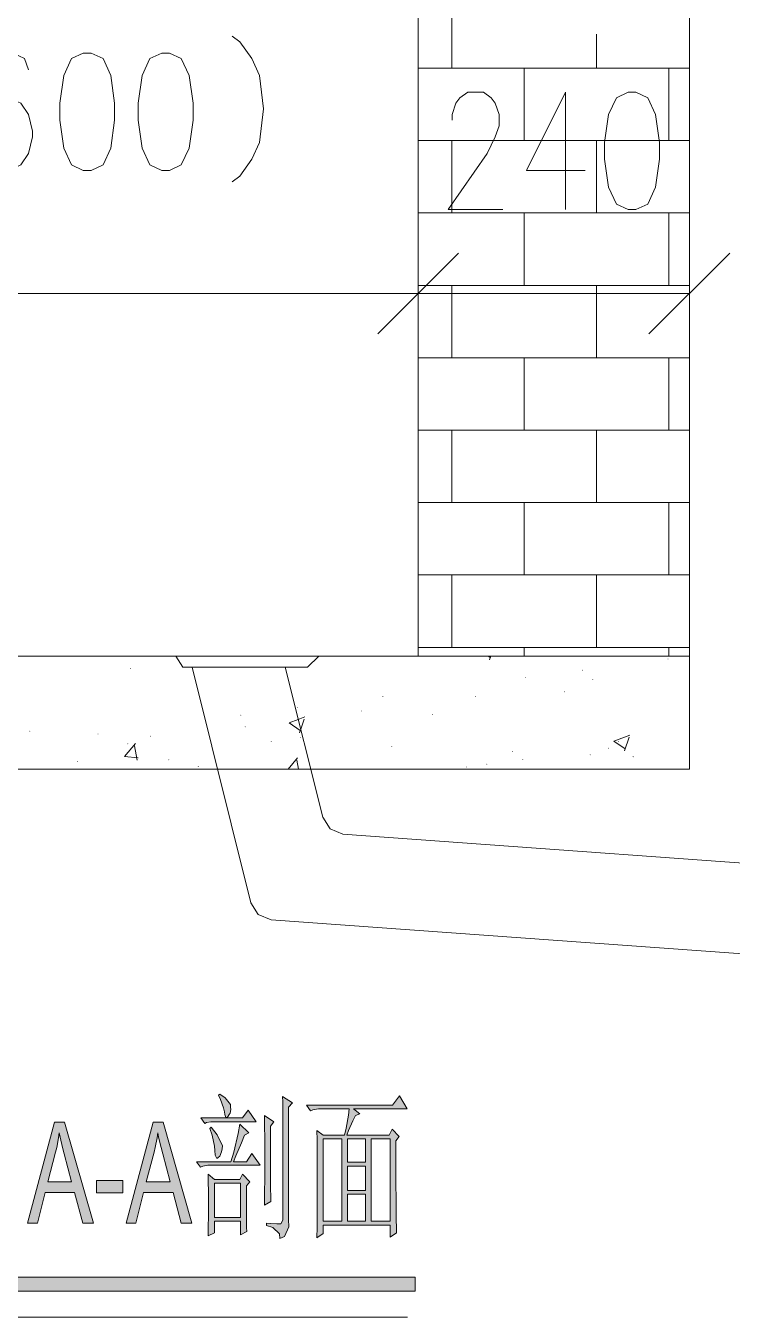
# Model space of a CAD drawing. Header units: millimetres. Extents: x -4415 to 173792, y -78716 to 47289.
# Drawn here: x 15921 to 21388, y -11479 to -1492 of the extents above; entities that cross this region are included whole.
import ezdxf

# ---------------------------------------------------------------- set-up
doc = ezdxf.new("R2010")
doc.units = ezdxf.units.MM

msp = doc.modelspace()

# ---------------------------------------------------------------- hatches: boundary and pattern name
h = msp.add_hatch(color=0)
h.dxf.hatch_style = 2
h.paths.add_polyline_path([(16118.6, -6371), (16114.7, -6367), (16118.6, -6363), (16122.6, -6367)])
h = msp.add_hatch(color=0)
h.dxf.hatch_style = 2
h.paths.add_polyline_path([(16118.6, -6371), (16114.7, -6367), (16118.6, -6363), (16122.6, -6367)])
h = msp.add_hatch(color=0)
h.dxf.hatch_style = 2
h.paths.add_polyline_path([(16154.1, -6371), (16150.1, -6367), (16154.1, -6363), (16158, -6367)])
h = msp.add_hatch(color=0)
h.dxf.hatch_style = 2
h.paths.add_polyline_path([(16154.1, -6371), (16150.1, -6367), (16154.1, -6363), (16158, -6367)])
h = msp.add_hatch(color=0)
h.dxf.hatch_style = 2
h.paths.add_polyline_path([(16154.1, -6371), (16150.1, -6367), (16154.1, -6363), (16158, -6367)])
h = msp.add_hatch(color=0)
h.dxf.hatch_style = 2
h.paths.add_polyline_path([(16786.4, -6371), (16782.4, -6367), (16786.4, -6363), (16790.3, -6367)])
h = msp.add_hatch(color=0)
h.dxf.hatch_style = 2
h.paths.add_polyline_path([(16786.4, -6371), (16782.4, -6367), (16786.4, -6363), (16790.3, -6367)])
h = msp.add_hatch(color=0)
h.dxf.hatch_style = 2
h.paths.add_polyline_path([(16786.4, -6371), (16782.4, -6367), (16786.4, -6363), (16790.3, -6367)])
h = msp.add_hatch(color=0)
h.dxf.hatch_style = 2
h.paths.add_polyline_path([(16857.2, -6371), (16853.2, -6367), (16857.2, -6363), (16861.2, -6367)])
h = msp.add_hatch(color=0)
h.dxf.hatch_style = 2
h.paths.add_polyline_path([(18529.7, -6371), (18525.7, -6367), (18529.7, -6363), (18533.7, -6367)])
h = msp.add_hatch(color=0)
h.dxf.hatch_style = 2
h.paths.add_polyline_path([(18529.7, -6371), (18525.7, -6367), (18529.7, -6363), (18533.7, -6367)])
h = msp.add_hatch(color=0)
h.dxf.hatch_style = 2
h.paths.add_polyline_path([(18529.7, -6371), (18525.7, -6367), (18529.7, -6363), (18533.7, -6367)])
h = msp.add_hatch(color=0)
h.dxf.hatch_style = 2
h.paths.add_polyline_path([(18576.9, -6371), (18573, -6367), (18576.9, -6363), (18580.9, -6367)])
h = msp.add_hatch(color=0)
h.dxf.hatch_style = 2
h.paths.add_polyline_path([(18576.9, -6371), (18573, -6367), (18576.9, -6363), (18580.9, -6367)])
h = msp.add_hatch(color=0)
h.dxf.hatch_style = 2
h.paths.add_polyline_path([(18576.9, -6371), (18573, -6367), (18576.9, -6363), (18580.9, -6367)])
h = msp.add_hatch(color=0)
h.dxf.hatch_style = 2
h.paths.add_polyline_path([(19069.7, -6371), (19065.7, -6367), (19069.7, -6363), (19073.7, -6367)])
h = msp.add_hatch(color=0)
h.dxf.hatch_style = 2
h.paths.add_polyline_path([(19069.7, -6371), (19065.7, -6367), (19069.7, -6363), (19073.7, -6367)])
h = msp.add_hatch(color=0)
h.dxf.hatch_style = 2
h.paths.add_polyline_path([(19402.5, -6371), (19398.5, -6367), (19402.5, -6363), (19406.4, -6367)])
h = msp.add_hatch(color=0)
h.dxf.hatch_style = 2
h.paths.add_polyline_path([(19402.5, -6371), (19398.5, -6367), (19402.5, -6363), (19406.4, -6367)])
h = msp.add_hatch(color=0)
h.dxf.hatch_style = 2
h.paths.add_polyline_path([(19402.5, -6371), (19398.5, -6367), (19402.5, -6363), (19406.4, -6367)])
h = msp.add_hatch(color=0)
h.dxf.hatch_style = 2
h.paths.add_polyline_path([(19788.9, -6371), (19785, -6367), (19788.9, -6363), (19792.9, -6367)])
h = msp.add_hatch(color=0)
h.dxf.hatch_style = 2
h.paths.add_polyline_path([(19788.9, -6371), (19785, -6367), (19788.9, -6363), (19792.9, -6367)])
h = msp.add_hatch(color=0)
h.dxf.hatch_style = 2
h.paths.add_polyline_path([(19788.9, -6371), (19785, -6367), (19788.9, -6363), (19792.9, -6367)])
h = msp.add_hatch(color=0)
h.dxf.hatch_style = 2
h.paths.add_polyline_path([(19808.3, -6371), (19804.3, -6367), (19808.3, -6363), (19812.2, -6367)])
h = msp.add_hatch(color=0)
h.dxf.hatch_style = 2
h.paths.add_polyline_path([(20274.1, -6371), (20270.2, -6367), (20274.1, -6363), (20278.1, -6367)])
h = msp.add_hatch(color=0)
h.dxf.hatch_style = 2
h.paths.add_polyline_path([(20274.1, -6371), (20270.2, -6367), (20274.1, -6363), (20278.1, -6367)])
h = msp.add_hatch(color=0)
h.dxf.hatch_style = 2
h.paths.add_polyline_path([(20274.1, -6371), (20270.2, -6367), (20274.1, -6363), (20278.1, -6367)])
h = msp.add_hatch(color=0)
h.dxf.hatch_style = 2
h.paths.add_polyline_path([(20891.4, -6392.4), (20887.4, -6388.5), (20891.4, -6384.5), (20895.4, -6388.5)])
h = msp.add_hatch(color=0)
h.dxf.hatch_style = 2
h.paths.add_polyline_path([(20999.8, -6371), (20995.9, -6367), (20999.8, -6363), (21003.8, -6367)])
h = msp.add_hatch(color=0)
h.dxf.hatch_style = 2
h.paths.add_polyline_path([(20999.8, -6371), (20995.9, -6367), (20999.8, -6363), (21003.8, -6367)])
h = msp.add_hatch(color=0)
h.dxf.hatch_style = 2
h.paths.add_polyline_path([(20999.8, -6371), (20995.9, -6367), (20999.8, -6363), (21003.8, -6367)])
h = msp.add_hatch(color=0)
h.dxf.hatch_style = 2
h.paths.add_polyline_path([(21053.5, -6371), (21049.5, -6367), (21053.5, -6363), (21057.5, -6367)])
h = msp.add_hatch(color=0)
h.dxf.hatch_style = 2
h.paths.add_polyline_path([(16731.6, -6466.5), (16727.6, -6462.5), (16731.6, -6458.6), (16735.6, -6462.5)])
h = msp.add_hatch(color=0)
h.dxf.hatch_style = 2
h.paths.add_polyline_path([(17459.4, -6456.8), (17455.5, -6452.9), (17459.4, -6448.9), (17463.4, -6452.9)])
h = msp.add_hatch(color=0)
h.dxf.hatch_style = 2
h.paths.add_polyline_path([(17459.4, -6456.8), (17455.5, -6452.9), (17459.4, -6448.9), (17463.4, -6452.9)])
h = msp.add_hatch(color=0)
h.dxf.hatch_style = 2
h.paths.add_polyline_path([(17459.4, -6456.8), (17455.5, -6452.9), (17459.4, -6448.9), (17463.4, -6452.9)])
h = msp.add_hatch(color=0)
h.dxf.hatch_style = 2
h.paths.add_polyline_path([(17482, -6456.8), (17478, -6452.9), (17482, -6448.9), (17486, -6452.9)])
h = msp.add_hatch(color=0)
h.dxf.hatch_style = 2
h.paths.add_polyline_path([(17793.3, -6456.8), (17789.3, -6452.9), (17793.3, -6448.9), (17797.3, -6452.9)])
h = msp.add_hatch(color=0)
h.dxf.hatch_style = 2
h.paths.add_polyline_path([(17793.3, -6456.8), (17789.3, -6452.9), (17793.3, -6448.9), (17797.3, -6452.9)])
h = msp.add_hatch(color=0)
h.dxf.hatch_style = 2
h.paths.add_polyline_path([(17793.3, -6456.8), (17789.3, -6452.9), (17793.3, -6448.9), (17797.3, -6452.9)])
h = msp.add_hatch(color=0)
h.dxf.hatch_style = 2
h.paths.add_polyline_path([(20229.1, -6479.4), (20225.1, -6475.4), (20229.1, -6471.4), (20233, -6475.4)])
h = msp.add_hatch(color=0)
h.dxf.hatch_style = 2
h.paths.add_polyline_path([(17955.4, -6559.9), (17951.4, -6555.9), (17955.4, -6552), (17959.4, -6555.9)])
h = msp.add_hatch(color=0)
h.dxf.hatch_style = 2
h.paths.add_polyline_path([(17955.4, -6559.9), (17951.4, -6555.9), (17955.4, -6552), (17959.4, -6555.9)])
h = msp.add_hatch(color=0)
h.dxf.hatch_style = 2
h.paths.add_polyline_path([(17955.4, -6559.9), (17951.4, -6555.9), (17955.4, -6552), (17959.4, -6555.9)])
h = msp.add_hatch(color=0)
h.dxf.hatch_style = 2
h.paths.add_polyline_path([(19791.1, -6537.4), (19787.1, -6533.4), (19791.1, -6529.4), (19795, -6533.4)])
h = msp.add_hatch(color=0)
h.dxf.hatch_style = 2
h.paths.add_polyline_path([(20310.6, -6551.3), (20306.7, -6547.3), (20310.6, -6543.4), (20314.6, -6547.3)])
h = msp.add_hatch(color=0)
h.dxf.hatch_style = 2
h.paths.add_polyline_path([(17252.3, -6634), (17248.3, -6630), (17252.3, -6626), (17256.2, -6630)])
h = msp.add_hatch(color=0)
h.dxf.hatch_style = 2
h.paths.add_polyline_path([(17252.3, -6634), (17248.3, -6630), (17252.3, -6626), (17256.2, -6630)])
h = msp.add_hatch(color=0)
h.dxf.hatch_style = 2
h.paths.add_polyline_path([(17252.3, -6634), (17248.3, -6630), (17252.3, -6626), (17256.2, -6630)])
h = msp.add_hatch(color=0)
h.dxf.hatch_style = 2
h.paths.add_polyline_path([(17261.9, -6674.8), (17257.9, -6670.8), (17261.9, -6666.8), (17265.9, -6670.8)])
h = msp.add_hatch(color=0)
h.dxf.hatch_style = 2
h.paths.add_polyline_path([(17261.9, -6674.8), (17257.9, -6670.8), (17261.9, -6666.8), (17265.9, -6670.8)])
h = msp.add_hatch(color=0)
h.dxf.hatch_style = 2
h.paths.add_polyline_path([(17261.9, -6674.8), (17257.9, -6670.8), (17261.9, -6666.8), (17265.9, -6670.8)])
h = msp.add_hatch(color=0)
h.dxf.hatch_style = 2
h.paths.add_polyline_path([(17975.8, -6644.7), (17971.8, -6640.7), (17975.8, -6636.8), (17979.8, -6640.7)])
h = msp.add_hatch(color=0)
h.dxf.hatch_style = 2
h.paths.add_polyline_path([(17975.8, -6644.7), (17971.8, -6640.7), (17975.8, -6636.8), (17979.8, -6640.7)])
h = msp.add_hatch(color=0)
h.dxf.hatch_style = 2
h.paths.add_polyline_path([(17975.8, -6644.7), (17971.8, -6640.7), (17975.8, -6636.8), (17979.8, -6640.7)])
h = msp.add_hatch(color=0)
h.dxf.hatch_style = 2
h.paths.add_polyline_path([(18685.4, -6682.3), (18681.4, -6678.3), (18685.4, -6674.3), (18689.3, -6678.3)])
h = msp.add_hatch(color=0)
h.dxf.hatch_style = 2
h.paths.add_polyline_path([(19401.4, -6682.3), (19397.4, -6678.3), (19401.4, -6674.3), (19405.4, -6678.3)])
h = msp.add_hatch(color=0)
h.dxf.hatch_style = 2
h.paths.add_polyline_path([(20090.6, -6646.9), (20086.6, -6642.9), (20090.6, -6638.9), (20094.6, -6642.9)])
h = msp.add_hatch(color=0)
h.dxf.hatch_style = 2
h.paths.add_polyline_path([(18008, -6771.4), (18004, -6767.4), (18008, -6763.4), (18012, -6767.4)])
h = msp.add_hatch(color=0)
h.dxf.hatch_style = 2
h.paths.add_polyline_path([(18008, -6771.4), (18004, -6767.4), (18008, -6763.4), (18012, -6767.4)])
h = msp.add_hatch(color=0)
h.dxf.hatch_style = 2
h.paths.add_polyline_path([(18008, -6771.4), (18004, -6767.4), (18008, -6763.4), (18012, -6767.4)])
h = msp.add_hatch(color=0)
h.dxf.hatch_style = 2
h.paths.add_polyline_path([(18023, -6770.3), (18019.1, -6766.3), (18023, -6762.4), (18027, -6766.3)])
h = msp.add_hatch(color=0)
h.dxf.hatch_style = 2
h.paths.add_polyline_path([(18517.9, -6795), (18513.9, -6791), (18517.9, -6787.1), (18521.9, -6791)])
h = msp.add_hatch(color=0)
h.dxf.hatch_style = 2
h.paths.add_polyline_path([(17310.2, -6863.7), (17306.3, -6859.7), (17310.2, -6855.8), (17314.2, -6859.7)])
h = msp.add_hatch(color=0)
h.dxf.hatch_style = 2
h.paths.add_polyline_path([(17310.2, -6863.7), (17306.3, -6859.7), (17310.2, -6855.8), (17314.2, -6859.7)])
h = msp.add_hatch(color=0)
h.dxf.hatch_style = 2
h.paths.add_polyline_path([(17310.2, -6863.7), (17306.3, -6859.7), (17310.2, -6855.8), (17314.2, -6859.7)])
h = msp.add_hatch(color=0)
h.dxf.hatch_style = 2
h.paths.add_polyline_path([(17585, -6827.2), (17581.1, -6823.2), (17585, -6819.3), (17589, -6823.2)])
h = msp.add_hatch(color=0)
h.dxf.hatch_style = 2
h.paths.add_polyline_path([(19069.7, -6821.8), (19065.7, -6817.9), (19069.7, -6813.9), (19073.7, -6817.9)])
h = msp.add_hatch(color=0)
h.dxf.hatch_style = 2
h.paths.add_polyline_path([(15952.3, -6950.7), (15948.3, -6946.7), (15952.3, -6942.7), (15956.2, -6946.7)])
h = msp.add_hatch(color=0)
h.dxf.hatch_style = 2
h.paths.add_polyline_path([(16480.4, -6973.2), (16476.4, -6969.2), (16480.4, -6965.3), (16484.4, -6969.2)])
h = msp.add_hatch(color=0)
h.dxf.hatch_style = 2
h.paths.add_polyline_path([(16886.2, -6990.4), (16882.2, -6986.4), (16886.2, -6982.4), (16890.2, -6986.4)])
h = msp.add_hatch(color=0)
h.dxf.hatch_style = 2
h.paths.add_polyline_path([(17619.4, -6917.4), (17615.4, -6913.4), (17619.4, -6909.4), (17623.4, -6913.4)])
h = msp.add_hatch(color=0)
h.dxf.hatch_style = 2
h.paths.add_polyline_path([(18048.8, -6997.9), (18044.8, -6993.9), (18048.8, -6989.9), (18052.8, -6993.9)])
h = msp.add_hatch(color=0)
h.dxf.hatch_style = 2
h.paths.add_polyline_path([(16711.2, -7049.4), (16707.2, -7045.4), (16711.2, -7041.5), (16715.2, -7045.4)])
h = msp.add_hatch(color=0)
h.dxf.hatch_style = 2
h.paths.add_polyline_path([(17820.1, -7030.1), (17816.2, -7026.1), (17820.1, -7022.1), (17824.1, -7026.1)])
h = msp.add_hatch(color=0)
h.dxf.hatch_style = 2
h.paths.add_polyline_path([(18069.2, -7016.1), (18065.2, -7012.2), (18069.2, -7008.2), (18073.2, -7012.2)])
h = msp.add_hatch(color=0)
h.dxf.hatch_style = 2
h.paths.add_polyline_path([(18069.2, -7016.1), (18065.2, -7012.2), (18069.2, -7008.2), (18073.2, -7012.2)])
h = msp.add_hatch(color=0)
h.dxf.hatch_style = 2
h.paths.add_polyline_path([(18069.2, -7016.1), (18065.2, -7012.2), (18069.2, -7008.2), (18073.2, -7012.2)])
h = msp.add_hatch(color=0)
h.dxf.hatch_style = 2
h.paths.add_polyline_path([(18754.1, -7069.8), (18750.1, -7065.8), (18754.1, -7061.9), (18758, -7065.8)])
h = msp.add_hatch(color=0)
h.dxf.hatch_style = 2
h.paths.add_polyline_path([(20430.9, -7082.7), (20426.9, -7078.7), (20430.9, -7074.7), (20434.8, -7078.7)])
h = msp.add_hatch(color=0)
h.dxf.hatch_style = 2
h.paths.add_polyline_path([(20509.2, -7031.2), (20505.3, -7027.2), (20509.2, -7023.2), (20513.2, -7027.2)])
h = msp.add_hatch(color=0)
h.dxf.hatch_style = 2
h.paths.add_polyline_path([(21057.8, -7000), (21053.8, -6996.1), (21057.8, -6992.1), (21061.8, -6996.1)])
h = msp.add_hatch(color=0)
h.dxf.hatch_style = 2
h.paths.add_polyline_path([(16321.5, -7185.7), (16317.6, -7181.8), (16321.5, -7177.8), (16325.5, -7181.8)])
h = msp.add_hatch(color=0)
h.dxf.hatch_style = 2
h.paths.add_polyline_path([(17029, -7172.9), (17025, -7168.9), (17029, -7164.9), (17032.9, -7168.9)])
h = msp.add_hatch(color=0)
h.dxf.hatch_style = 2
h.paths.add_polyline_path([(17371.4, -7108.5), (17367.4, -7104.5), (17371.4, -7100.5), (17375.4, -7104.5)])
h = msp.add_hatch(color=0)
h.dxf.hatch_style = 2
h.paths.add_polyline_path([(17371.4, -7108.5), (17367.4, -7104.5), (17371.4, -7100.5), (17375.4, -7104.5)])
h = msp.add_hatch(color=0)
h.dxf.hatch_style = 2
h.paths.add_polyline_path([(17371.4, -7108.5), (17367.4, -7104.5), (17371.4, -7100.5), (17375.4, -7104.5)])
h = msp.add_hatch(color=0)
h.dxf.hatch_style = 2
h.paths.add_polyline_path([(18094.9, -7119.2), (18091, -7115.2), (18094.9, -7111.2), (18098.9, -7115.2)])
h = msp.add_hatch(color=0)
h.dxf.hatch_style = 2
h.paths.add_polyline_path([(18094.9, -7119.2), (18091, -7115.2), (18094.9, -7111.2), (18098.9, -7115.2)])
h = msp.add_hatch(color=0)
h.dxf.hatch_style = 2
h.paths.add_polyline_path([(18094.9, -7119.2), (18091, -7115.2), (18094.9, -7111.2), (18098.9, -7115.2)])
h = msp.add_hatch(color=0)
h.dxf.hatch_style = 2
h.paths.add_polyline_path([(19688, -7108.5), (19684, -7104.5), (19688, -7100.5), (19692, -7104.5)])
h = msp.add_hatch(color=0)
h.dxf.hatch_style = 2
h.paths.add_polyline_path([(19768.5, -7169.6), (19764.6, -7165.7), (19768.5, -7161.7), (19772.5, -7165.7)])
h = msp.add_hatch(color=0)
h.dxf.hatch_style = 2
h.paths.add_polyline_path([(20289.2, -7134.2), (20285.2, -7130.2), (20289.2, -7126.3), (20293.1, -7130.2)])
h = msp.add_hatch(color=0)
h.dxf.hatch_style = 2
h.paths.add_polyline_path([(20622, -7148.2), (20618, -7144.2), (20622, -7140.2), (20625.9, -7144.2)])
h = msp.add_hatch(color=0)
h.dxf.hatch_style = 2
h.paths.add_polyline_path([(16414.9, -7245.9), (16411, -7241.9), (16414.9, -7237.9), (16418.9, -7241.9)])
h = msp.add_hatch(color=0)
h.dxf.hatch_style = 2
h.paths.add_polyline_path([(16454.6, -7245.9), (16450.7, -7241.9), (16454.6, -7237.9), (16458.6, -7241.9)])
h = msp.add_hatch(color=0)
h.dxf.hatch_style = 2
h.paths.add_polyline_path([(17108.4, -7245.9), (17104.4, -7241.9), (17108.4, -7237.9), (17112.4, -7241.9)])
h = msp.add_hatch(color=0)
h.dxf.hatch_style = 2
h.paths.add_polyline_path([(17108.4, -7245.9), (17104.4, -7241.9), (17108.4, -7237.9), (17112.4, -7241.9)])
h = msp.add_hatch(color=0)
h.dxf.hatch_style = 2
h.paths.add_polyline_path([(17192.1, -7245.9), (17188.2, -7241.9), (17192.1, -7237.9), (17196.1, -7241.9)])
h = msp.add_hatch(color=0)
h.dxf.hatch_style = 2
h.paths.add_polyline_path([(17192.1, -7245.9), (17188.2, -7241.9), (17192.1, -7237.9), (17196.1, -7241.9)])
h = msp.add_hatch(color=0)
h.dxf.hatch_style = 2
h.paths.add_polyline_path([(17255.5, -7225.5), (17251.5, -7221.5), (17255.5, -7217.5), (17259.4, -7221.5)])
h = msp.add_hatch(color=0)
h.dxf.hatch_style = 2
h.paths.add_polyline_path([(17286.6, -7245.9), (17282.6, -7241.9), (17286.6, -7237.9), (17290.6, -7241.9)])
h = msp.add_hatch(color=0)
h.dxf.hatch_style = 2
h.paths.add_polyline_path([(17929.6, -7245.9), (17925.7, -7241.9), (17929.6, -7237.9), (17933.6, -7241.9)])
h = msp.add_hatch(color=0)
h.dxf.hatch_style = 2
h.paths.add_polyline_path([(17929.6, -7245.9), (17925.7, -7241.9), (17929.6, -7237.9), (17933.6, -7241.9)])
h = msp.add_hatch(color=0)
h.dxf.hatch_style = 2
h.paths.add_polyline_path([(17929.6, -7245.9), (17925.7, -7241.9), (17929.6, -7237.9), (17933.6, -7241.9)])
h = msp.add_hatch(color=0)
h.dxf.hatch_style = 2
h.paths.add_polyline_path([(18120.7, -7221.2), (18116.7, -7217.2), (18120.7, -7213.2), (18124.7, -7217.2)])
h = msp.add_hatch(color=0)
h.dxf.hatch_style = 2
h.paths.add_polyline_path([(18120.7, -7221.2), (18116.7, -7217.2), (18120.7, -7213.2), (18124.7, -7217.2)])
h = msp.add_hatch(color=0)
h.dxf.hatch_style = 2
h.paths.add_polyline_path([(18120.7, -7221.2), (18116.7, -7217.2), (18120.7, -7213.2), (18124.7, -7217.2)])
h = msp.add_hatch(color=0)
h.dxf.hatch_style = 2
h.paths.add_polyline_path([(18159.4, -7245.9), (18155.4, -7241.9), (18159.4, -7237.9), (18163.3, -7241.9)])
h = msp.add_hatch(color=0)
h.dxf.hatch_style = 2
h.paths.add_polyline_path([(18159.4, -7245.9), (18155.4, -7241.9), (18159.4, -7237.9), (18163.3, -7241.9)])
h = msp.add_hatch(color=0)
h.dxf.hatch_style = 2
h.paths.add_polyline_path([(18320.4, -7245.9), (18316.4, -7241.9), (18320.4, -7237.9), (18324.4, -7241.9)])
h = msp.add_hatch(color=0)
h.dxf.hatch_style = 2
h.paths.add_polyline_path([(18320.4, -7245.9), (18316.4, -7241.9), (18320.4, -7237.9), (18324.4, -7241.9)])
h = msp.add_hatch(color=0)
h.dxf.hatch_style = 2
h.paths.add_polyline_path([(18668.2, -7245.9), (18664.2, -7241.9), (18668.2, -7237.9), (18672.2, -7241.9)])
h = msp.add_hatch(color=0)
h.dxf.hatch_style = 2
h.paths.add_polyline_path([(19031, -7245.9), (19027.1, -7241.9), (19031, -7237.9), (19035, -7241.9)])
h = msp.add_hatch(color=0)
h.dxf.hatch_style = 2
h.paths.add_polyline_path([(19031, -7245.9), (19027.1, -7241.9), (19031, -7237.9), (19035, -7241.9)])
h = msp.add_hatch(color=0)
h.dxf.hatch_style = 2
h.paths.add_polyline_path([(19189.9, -7245.9), (19185.9, -7241.9), (19189.9, -7237.9), (19193.9, -7241.9)])
h = msp.add_hatch(color=0)
h.dxf.hatch_style = 2
h.paths.add_polyline_path([(19189.9, -7245.9), (19185.9, -7241.9), (19189.9, -7237.9), (19193.9, -7241.9)])
h = msp.add_hatch(color=0)
h.dxf.hatch_style = 2
h.paths.add_polyline_path([(19330.5, -7227.6), (19326.6, -7223.6), (19330.5, -7219.7), (19334.5, -7223.6)])
h = msp.add_hatch(color=0)
h.dxf.hatch_style = 2
h.paths.add_polyline_path([(19405.7, -7245.9), (19401.7, -7241.9), (19405.7, -7237.9), (19409.7, -7241.9)])
h = msp.add_hatch(color=0)
h.dxf.hatch_style = 2
h.paths.add_polyline_path([(19405.7, -7245.9), (19401.7, -7241.9), (19405.7, -7237.9), (19409.7, -7241.9)])
h = msp.add_hatch(color=0)
h.dxf.hatch_style = 2
h.paths.add_polyline_path([(19489.4, -7206.1), (19485.4, -7202.2), (19489.4, -7198.2), (19493.4, -7202.2)])
h = msp.add_hatch(color=0)
h.dxf.hatch_style = 2
h.paths.add_polyline_path([(19532.4, -7245.9), (19528.4, -7241.9), (19532.4, -7237.9), (19536.3, -7241.9)])
h = msp.add_hatch(color=0)
h.dxf.hatch_style = 2
h.paths.add_polyline_path([(19902.7, -7245.9), (19898.7, -7241.9), (19902.7, -7237.9), (19906.7, -7241.9)])
h = msp.add_hatch(color=0)
h.dxf.hatch_style = 2
h.paths.add_polyline_path([(19902.7, -7245.9), (19898.7, -7241.9), (19902.7, -7237.9), (19906.7, -7241.9)])
h = msp.add_hatch(color=0)
h.dxf.hatch_style = 2
h.paths.add_polyline_path([(20143.2, -7245.9), (20139.2, -7241.9), (20143.2, -7237.9), (20147.2, -7241.9)])
h = msp.add_hatch(color=0)
h.dxf.hatch_style = 2
h.paths.add_polyline_path([(20143.2, -7245.9), (20139.2, -7241.9), (20143.2, -7237.9), (20147.2, -7241.9)])
h = msp.add_hatch(color=0)
h.dxf.hatch_style = 2
h.paths.add_polyline_path([(20743.3, -7245.9), (20739.3, -7241.9), (20743.3, -7237.9), (20747.2, -7241.9)])
h = msp.add_hatch(color=0)
h.dxf.hatch_style = 2
h.paths.add_polyline_path([(20775.5, -7245.9), (20771.5, -7241.9), (20775.5, -7237.9), (20779.4, -7241.9)])
h = msp.add_hatch(color=0)
h.dxf.hatch_style = 2
h.paths.add_polyline_path([(20775.5, -7245.9), (20771.5, -7241.9), (20775.5, -7237.9), (20779.4, -7241.9)])
h = msp.add_hatch(color=0)
h.dxf.hatch_style = 2
h.paths.add_polyline_path([(20881.7, -7245.9), (20877.8, -7241.9), (20881.7, -7237.9), (20885.7, -7241.9)])
h = msp.add_hatch(color=0)
h.dxf.hatch_style = 2
h.paths.add_polyline_path([(20881.7, -7245.9), (20877.8, -7241.9), (20881.7, -7237.9), (20885.7, -7241.9)])
h = msp.add_hatch(color=0)
h.dxf.hatch_style = 2
h.paths.add_polyline_path([(20881.7, -7245.9), (20877.8, -7241.9), (20881.7, -7237.9), (20885.7, -7241.9)])
h = msp.add_hatch(color=0)
h.dxf.hatch_style = 2
h.paths.add_polyline_path([(17412.2, -9762.5), (17421.9, -9753.9), (17463.7, -9783.9), (17506.7, -9834.4), (17506.7, -9853.7), (17507.7, -9872), (17502.4, -9902), (17495.9, -9912.8), (17488.4, -9923.5), (17478.8, -9934.2), (17475.5, -9934.2), (17470.2, -9934.2), (17462.7, -9912.8), (17459.4, -9891.3), (17451.9, -9860.1), (17429.4, -9795.7)])
h = msp.add_hatch(color=0)
h.dxf.hatch_style = 2
h.paths.add_polyline_path([(17911.4, -9967.5), (17911.4, -9910.6), (17910.3, -9812.9), (17908.2, -9772.1), (17984.4, -9820.4), (17954.3, -9853.7), (17954.3, -10723.2), (17957.5, -10780.1), (17924.3, -10854.2), (17887.8, -10870.3), (17884.5, -10834.9), (17833, -10784.4), (17784.7, -10770.5), (17784.7, -10751.2), (17816.9, -10754.4), (17864.1, -10756.5), (17880.3, -10756.5), (17895.3, -10756.5), (17911.4, -10727.5), (17911.4, -10699.6)])
h = msp.add_hatch(color=0)
h.paths.add_polyline_path([(18386.9, -10071.6), (18400.9, -10018), (18419.1, -9916), (18423.4, -9867.7), (18210.9, -9867.7), (18186.2, -9867.7), (18142.2, -9875.2), (18123.9, -9882.7), (18094.9, -9839.8), (18759.4, -9839.8), (18813.1, -9767.8), (18873.2, -9867.7), (18456.7, -9867.7), (18507.2, -9906.3), (18473.9, -9920.3), (18453.5, -9961.1), (18420.2, -10036.2), (18407.3, -10071.6), (18733.7, -10071.6), (18756.2, -10024.4), (18809.9, -10081.3), (18786.3, -10114.6), (18786.3, -10328.2), (18788.4, -10685.7), (18789.5, -10827.4), (18740.1, -10860.6), (18740.1, -10766.2), (18223.8, -10766.2), (18223.8, -10832.7), (18174.4, -10866), (18175.5, -10782.3), (18177.6, -10569.7), (18177.6, -10440.9), (18177.6, -10311), (18175.5, -10108.1), (18174.4, -10034.1), (18223.8, -10071.6)])
h.paths.add_polyline_path([(18593.1, -10100.6), (18593.1, -10737.2), (18740.1, -10737.2), (18740.1, -10100.6)])
h.paths.add_polyline_path([(18223.8, -10100.6), (18223.8, -10737.2), (18367.6, -10737.2), (18367.6, -10100.6)])
h.paths.add_polyline_path([(18410.6, -10528.9), (18410.6, -10737.2), (18550.1, -10737.2), (18550.1, -10528.9)])
h.paths.add_polyline_path([(18410.6, -10309.9), (18410.6, -10500), (18550.1, -10500), (18550.1, -10309.9)])
h.paths.add_polyline_path([(18410.6, -10100.6), (18410.6, -10281), (18550.1, -10281), (18550.1, -10100.6)])
h = msp.add_hatch(color=0)
h.dxf.hatch_style = 2
h.paths.add_polyline_path([(17275.9, -9938.5), (17599, -9938.5), (17641.9, -9877.3), (17705.3, -9967.5), (17372.5, -9967.5), (17354.2, -9967.5), (17321, -9973.9), (17305.9, -9981.5)])
h = msp.add_hatch(color=0)
h.paths.add_polyline_path([(15934, -10752.2), (16144.4, -9971.8), (16221.7, -9971.8), (16445, -10752.2), (16362.3, -10752.2), (16299, -10516.1), (16070.3, -10516.1), (16011.3, -10752.2)])
h.paths.add_polyline_path([(16090.7, -10431.2), (16276.4, -10431.2), (16219.6, -10216.5), (16206.7, -10167.2), (16187.3, -10085.6), (16180.9, -10053.4), (16175.5, -10091), (16160.5, -10166.1), (16151.9, -10202.6)])
h = msp.add_hatch(color=0)
h.paths.add_polyline_path([(16697.3, -10752.2), (16906.6, -9971.8), (16983.9, -9971.8), (17207.2, -10752.2), (17124.5, -10752.2), (17061.2, -10516.1), (16832.5, -10516.1), (16773.5, -10752.2)])
h.paths.add_polyline_path([(16854, -10431.2), (17038.6, -10431.2), (16981.7, -10216.5), (16968.9, -10167.2), (16949.5, -10085.6), (16943.1, -10053.4), (16937.7, -10091), (16922.7, -10166.1), (16914.1, -10202.6)])
h = msp.add_hatch(color=0)
h.dxf.hatch_style = 2
h.paths.add_polyline_path([(17768.6, -9920.3), (17841.6, -9967.5), (17814.8, -10000.8), (17814.8, -10461.3), (17814.8, -10482.8), (17816.9, -10545), (17818, -10584.8), (17768.6, -10613.7), (17769.7, -10551.5), (17771.8, -10370.1), (17771.8, -10249.8), (17771.8, -10129.6), (17769.7, -9965.4)])
h = msp.add_hatch(color=0)
h.dxf.hatch_style = 2
h.paths.add_polyline_path([(17578.6, -9986.8), (17648.4, -10053.4), (17615.1, -10071.6), (17590.4, -10129.6), (17547.5, -10231.6), (17529.2, -10276.7), (17629.1, -10276.7), (17672, -10214.4), (17735.3, -10304.6), (17352.1, -10304.6), (17330.6, -10304.6), (17290.9, -10312.1), (17272.7, -10319.6), (17242.6, -10276.7), (17508.8, -10276.7), (17530.3, -10202.6), (17565.7, -10057.7)])
h = msp.add_hatch(color=0)
h.dxf.hatch_style = 2
h.paths.add_polyline_path([(17345.6, -10019), (17355.3, -10010.4), (17402.5, -10069.5), (17444.4, -10153.2), (17440.1, -10176.8), (17436.9, -10200.4), (17421.9, -10233.7), (17411.1, -10243.4), (17400.4, -10253), (17387.5, -10226.2), (17385.4, -10190.8), (17382.1, -10157.5), (17362.8, -10071.6)])
h = msp.add_hatch(color=0)
h.paths.add_polyline_path([(17332.8, -10851), (17333.8, -10801.6), (17336, -10677.1), (17336, -10601.9), (17336, -10526.8), (17333.8, -10411.9), (17332.8, -10372.2), (17382.1, -10414.1), (17578.6, -10414.1), (17599, -10372.2), (17654.8, -10433.4), (17629.1, -10462.4), (17629.1, -10690), (17629.1, -10723.2), (17630.1, -10786.6), (17632.3, -10817.7), (17581.8, -10841.3), (17581.8, -10737.2), (17382.1, -10737.2), (17382.1, -10827.4)])
h.paths.add_polyline_path([(17382.1, -10443.1), (17382.1, -10708.2), (17581.8, -10708.2), (17581.8, -10443.1)])
h = msp.add_hatch(color=0)
h.dxf.hatch_style = 2
h.paths.add_polyline_path([(16467.5, -10518.2), (16467.5, -10421.6), (16673.6, -10421.6), (16673.6, -10518.2)])
h = msp.add_hatch(color=0)
h.dxf.hatch_style = 2
h.paths.add_polyline_path([(12923.9, -11278.2), (12923.9, -11169.8), (18935.5, -11169.8), (18935.5, -11278.2)])

# ---------------------------------------------------------------- linework, layer by layer
at = {"color": 0, "lineweight": 0}
for points in [[(18958, 2380.9), (18958, -6367)], [(21057.8, 2380.9), (21057.8, -6367)], [(19218.9, -1819.7), (19218.9, -1260.4)], [(18958, -1497.6), (18958, -1525.5)], [(17518.5, -1572.8), (17578.6, -1615.7), (17669.8, -1745.6), (17730, -1875.5), (17760, -2135.3), (17730, -2395.1), (17669.8, -2523.9), (17578.6, -2653.8), (17518.5, -2697.8)], [(18958, -1536.3), (18958, -1564.2)], [(18958, -1574.9), (18958, -1602.8)], [(20338.6, -1819.7), (20338.6, -1555.6)], [(18958, -1613.5), (18958, -1640.4)], [(18958, -1652.2), (18958, -1679)], [(18958, -1690.8), (18958, -1717.7)], [(15942.6, -1831.5), (15912.5, -1745.6), (15822.4, -1702.6), (15761.2, -1702.6), (15669.9, -1745.6), (15609.8, -1875.5), (15579.7, -2091.3), (15579.7, -2308.1), (15609.8, -2480.9), (15669.9, -2567.9), (15761.2, -2610.8), (15791.2, -2610.8), (15882.5, -2567.9), (15942.6, -2480.9), (15973.7, -2351), (15973.7, -2308.1), (15942.6, -2178.2), (15882.5, -2091.3), (15791.2, -2048.3), (15761.2, -2048.3), (15669.9, -2091.3), (15609.8, -2178.2), (15579.7, -2308.1)], [(18958, -1728.4), (18958, -1756.3)], [(18958, -1767.1), (18958, -1795)], [(18958, -1784.2), (18958, -4112.6)], [(18958, -1784.2), (18958, -4112.6)], [(21057.8, -1784.2), (21057.8, -4112.6)], [(18958, -1805.7), (18958, -1833.6)], [(18958, -1819.7), (21057.8, -1819.7)], [(18958, -1844.4), (18958, -1872.3)], [(18958, -1883), (18958, -1909.8)], [(19779.3, -2380), (19779.3, -1819.7)], [(20898.9, -2380), (20898.9, -1819.7)], [(18958, -1921.6), (18958, -1948.5)], [(18958, -1960.3), (18958, -1987.1)], [(18958, -1997.9), (18958, -2025.8)], [(18958, -2036.5), (18958, -2064.4)], [(18958, -2075.2), (18958, -2103.1)], [(19220, -2221.1), (19220, -2178.2), (19250, -2091.3), (19280.1, -2048.3), (19341.3, -2005.4), (19462.6, -2005.4), (19522.7, -2048.3), (19552.8, -2091.3), (19583.9, -2178.2), (19583.9, -2265.2), (19552.8, -2351), (19492.6, -2480.9), (19189.9, -2913.6), (19613.9, -2913.6)], [(20098.1, -2005.4), (19795.4, -2610.8), (20249.5, -2610.8)], [(20098.1, -2005.4), (20098.1, -2913.6)], [(18958, -2113.8), (18958, -2141.7)], [(18958, -2152.4), (18958, -2180.4)], [(18958, -2191.1), (18958, -2217.9)], [(18958, -2229.7), (18958, -2256.6)], [(18958, -2268.4), (18958, -2295.2)], [(18958, -2306), (18958, -2333.9)], [(18958, -2344.6), (18958, -2372.5)], [(18958, -2380), (21057.8, -2380)], [(18958, -2383.2), (18958, -2411.2)], [(19218.9, -2939.3), (19218.9, -2380)], [(20338.6, -2939.3), (20338.6, -2380)], [(18958, -2421.9), (18958, -2449.8)], [(18958, -2460.5), (18958, -2487.4)], [(18958, -2499.2), (18958, -2526)], [(18958, -2537.8), (18958, -2564.7)], [(18958, -2575.4), (18958, -2603.3)], [(18958, -2614), (18958, -2642)], [(18958, -2652.7), (18958, -2680.6)], [(18958, -2691.3), (18958, -2719.3)], [(18958, -2730), (18958, -2757.9)], [(18958, -2768.6), (18958, -2795.5)], [(18958, -2807.3), (18958, -2834.1)], [(18958, -2845.9), (18958, -2872.8)], [(18958, -2883.5), (18958, -2911.4)], [(18958, -2922.1), (18958, -2950.1)], [(18958, -2939.3), (21057.8, -2939.3)], [(18958, -2960.8), (18958, -2988.7)], [(19779.3, -3499.7), (19779.3, -2939.3)], [(20898.9, -3499.7), (20898.9, -2939.3)], [(18958, -2999.4), (18958, -3027.3)], [(18958, -3038.1), (18958, -3064.9)], [(18958, -3076.7), (18958, -3103.6)], [(18958, -3115.4), (18958, -3142.2)], [(18958, -3152.9), (18958, -3180.9)], [(18958, -3191.6), (18958, -3219.5)], [(18645.7, -3875.4), (19270.4, -3250.6)], [(19270.4, -3250.6), (18645.7, -3875.4)], [(18958, -3230.2), (18958, -3258.1)], [(18958, -3268.9), (18958, -3296.8)], [(20744.3, -3875.4), (21370.2, -3250.6)], [(18958, -3307.5), (18958, -3335.4)], [(18958, -3346.2), (18958, -3373)], [(18958, -3384.8), (18958, -3411.7)], [(18958, -3422.4), (18958, -3450.3)], [(18958, -3461), (18958, -3488.9)], [(11958.8, -3563), (18958, -3563)], [(18958, -3499.7), (21057.8, -3499.7)], [(18958, -3499.7), (18958, -3527.6)], [(18958, -3538.3), (18958, -3566.2)], [(21057.8, -3563), (18958, -3563)], [(18958, -3577), (18958, -3604.9)], [(19218.9, -4060), (19218.9, -3499.7)], [(20338.6, -4060), (20338.6, -3499.7)], [(18958, -3615.6), (18958, -3642.5)], [(18958, -3654.3), (18958, -3681.1)], [(18958, -3692.9), (18958, -3719.7)], [(18958, -3730.5), (18958, -3758.4)], [(18958, -3769.1), (18958, -3797)], [(18958, -3807.8), (18958, -3835.7)], [(18958, -3846.4), (18958, -3874.3)], [(18958, -3885.1), (18958, -3911.9)], [(18958, -3923.7), (18958, -3950.6)], [(18958, -3962.4), (18958, -3989.2)], [(18958, -3999.9), (18958, -4027.8)], [(18958, -4038.6), (18958, -4066.5)], [(18958, -4060), (21057.8, -4060)], [(18958, -4077.2), (18958, -4105.1)], [(19779.3, -4619.3), (19779.3, -4060)], [(20898.9, -4619.3), (20898.9, -4060)], [(18958, -4115.9), (18958, -4143.8)], [(18958, -4154.5), (18958, -4182.4)], [(18958, -4193.2), (18958, -4220)], [(18958, -4231.8), (18958, -4258.6)], [(18958, -4270.5), (18958, -4297.3)], [(18958, -4308), (18958, -4335.9)], [(18958, -4346.7), (18958, -4374.6)], [(18958, -4385.3), (18958, -4413.2)], [(18958, -4424), (18958, -4451.9)], [(18958, -4462.6), (18958, -4489.4)], [(18958, -4501.3), (18958, -4528.1)], [(18958, -4539.9), (18958, -4566.7)], [(18958, -4577.5), (18958, -4605.4)], [(18958, -4616.1), (18958, -4644)], [(18958, -4619.3), (21057.8, -4619.3)], [(18958, -4654.8), (18958, -4682.7)], [(18958, -4693.4), (18958, -4721.3)], [(19218.9, -5179.7), (19218.9, -4619.3)], [(20338.6, -5179.7), (20338.6, -4619.3)], [(18958, -4732.1), (18958, -4760)], [(18958, -4770.7), (18958, -4797.5)], [(18958, -4809.3), (18958, -4836.2)], [(18958, -4848), (18958, -4874.8)], [(18958, -4885.6), (18958, -4913.5)], [(18958, -4924.2), (18958, -4952.1)], [(18958, -4962.9), (18958, -4990.8)], [(18958, -5001.5), (18958, -5029.4)], [(18958, -5040.1), (18958, -5067)], [(18958, -5078.8), (18958, -5105.6)], [(18958, -5117.4), (18958, -5144.3)], [(18958, -5155), (18958, -5182.9)], [(18958, -5179.7), (21057.8, -5179.7)], [(19779.3, -5739), (19779.3, -5179.7)], [(20898.9, -5739), (20898.9, -5179.7)], [(18958, -5193.7), (18958, -5221.6)], [(18958, -5232.3), (18958, -5260.2)], [(18958, -5271), (18958, -5298.9)], [(18958, -5309.6), (18958, -5337.5)], [(18958, -5348.2), (18958, -5375.1)], [(18958, -5386.9), (18958, -5413.7)], [(18958, -5424.5), (18958, -5452.4)], [(18958, -5463.1), (18958, -5491)], [(18958, -5501.8), (18958, -5529.7)], [(18958, -5540.4), (18958, -5568.3)], [(18958, -5579), (18958, -5607)], [(18958, -5617.7), (18958, -5644.5)], [(18958, -5656.3), (18958, -5683.2)], [(18958, -5695), (18958, -5721.8)], [(18958, -5732.6), (18958, -5760.5)], [(18958, -5739), (21057.8, -5739)], [(18958, -5771.2), (18958, -5799.1)], [(19218.9, -6299.4), (19218.9, -5739)], [(20338.6, -6299.4), (20338.6, -5739)], [(18958, -5809.8), (18958, -5837.8)], [(18958, -5848.5), (18958, -5876.4)], [(18958, -5887.1), (18958, -5914)], [(18958, -5925.8), (18958, -5952.6)], [(18958, -5964.4), (18958, -5991.3)], [(18958, -6002), (18958, -6029.9)], [(18958, -6040.6), (18958, -6068.6)], [(18958, -6079.3), (18958, -6107.2)], [(18958, -6117.9), (18958, -6145.9)], [(18958, -6156.6), (18958, -6184.5)], [(18958, -6195.2), (18958, -6222.1)], [(18958, -6233.9), (18958, -6260.7)], [(18958, -6272.5), (18958, -6299.4)], [(9859.1, -6367), (21057.8, -6367)], [(21057.8, -6367), (9859.1, -6367)], [(15953.3, -6367), (15925.4, -6367)], [(15992, -6367), (15964.1, -6367)], [(16030.6, -6367), (16002.7, -6367)], [(16069.3, -6367), (16041.4, -6367)], [(16107.9, -6367), (16080, -6367)], [(16145.5, -6367), (16118.6, -6367)], [(16184.1, -6367), (16157.3, -6367)], [(16222.8, -6367), (16195.9, -6367)], [(16261.4, -6367), (16233.5, -6367)], [(16300.1, -6367), (16272.2, -6367)], [(16338.7, -6367), (16310.8, -6367)], [(16377.4, -6367), (16349.4, -6367)], [(16416, -6367), (16388.1, -6367)], [(16453.6, -6367), (16426.7, -6367)], [(16492.2, -6367), (16465.4, -6367)], [(16530.9, -6367), (16503, -6367)], [(16569.5, -6367), (16541.6, -6367)], [(16608.2, -6367), (16580.2, -6367)], [(16646.8, -6367), (16618.9, -6367)], [(16685.4, -6367), (16657.5, -6367)], [(16723, -6367), (16696.2, -6367)], [(16761.7, -6367), (16734.8, -6367)], [(16800.3, -6367), (16773.5, -6367)], [(16839, -6367), (16811, -6367)], [(16877.6, -6367), (16849.7, -6367)], [(16916.3, -6367), (16888.3, -6367)], [(16954.9, -6367), (16927, -6367)], [(16992.5, -6367), (16965.6, -6367)], [(17031.1, -6367), (17004.3, -6367)], [(17069.8, -6367), (17042.9, -6367)], [(17108.4, -6367), (17080.5, -6367)], [(17136.3, -6452.9), (17082.6, -6367)], [(17147.1, -6367), (17119.1, -6367)], [(17185.7, -6367), (17157.8, -6367)], [(17224.3, -6367), (17196.4, -6367)], [(17263, -6367), (17235.1, -6367)], [(17300.6, -6367), (17273.7, -6367)], [(17339.2, -6367), (17312.4, -6367)], [(17377.9, -6367), (17351, -6367)], [(17416.5, -6367), (17388.6, -6367)], [(17455.1, -6367), (17427.2, -6367)], [(17493.8, -6367), (17465.9, -6367)], [(17532.4, -6367), (17504.5, -6367)], [(17570, -6367), (17543.2, -6367)], [(17608.7, -6367), (17581.8, -6367)], [(17647.3, -6367), (17620.5, -6367)], [(17685.9, -6367), (17658, -6367)], [(17724.6, -6367), (17696.7, -6367)], [(17763.2, -6367), (17735.3, -6367)], [(17801.9, -6367), (17774, -6367)], [(17840.5, -6367), (17812.6, -6367)], [(17878.1, -6367), (17851.3, -6367)], [(17916.7, -6367), (17889.9, -6367)], [(17955.4, -6367), (17928.6, -6367)], [(17994, -6367), (17966.1, -6367)], [(18032.7, -6367), (18004.8, -6367)], [(18071.3, -6367), (18043.4, -6367)], [(18110, -6367), (18082.1, -6367)], [(18102.5, -6452.9), (18188.3, -6367)], [(18147.6, -6367), (18120.7, -6367)], [(18186.2, -6367), (18159.4, -6367)], [(18224.8, -6367), (18198, -6367)], [(18263.5, -6367), (18235.6, -6367)], [(18302.1, -6367), (18274.2, -6367)], [(18340.8, -6367), (18312.9, -6367)], [(18379.4, -6367), (18351.5, -6367)], [(18418.1, -6367), (18390.2, -6367)], [(18455.6, -6367), (18428.8, -6367)], [(18494.3, -6367), (18467.5, -6367)], [(18532.9, -6367), (18505, -6367)], [(18571.6, -6367), (18543.7, -6367)], [(18610.2, -6367), (18582.3, -6367)], [(18648.9, -6367), (18621, -6367)], [(18687.5, -6367), (18659.6, -6367)], [(18725.1, -6367), (18698.3, -6367)], [(18763.7, -6367), (18736.9, -6367)], [(18802.4, -6367), (18775.5, -6367)], [(18841, -6367), (18813.1, -6367)], [(18879.7, -6367), (18851.8, -6367)], [(18918.3, -6367), (18890.4, -6367)], [(18958, -6348.7), (18958, -6367), (18929.1, -6367)], [(18958, -6299.4), (21057.8, -6299.4)], [(18958, -6310.1), (18958, -6338)], [(19499.1, -6367), (19515.2, -6377.7)], [(19509.8, -6394.9), (19519.5, -6367)], [(19779.3, -6367), (19779.3, -6299.4)], [(20898.9, -6367), (20898.9, -6299.4)], [(21057.8, -6367), (21057.8, -7241.9)], [(21057.8, -7241.9), (21057.8, -6367)], [(17133.1, -6452.9), (18102.5, -6452.9)], [(17208.2, -6452.9), (17663.4, -8273.5)], [(17929.6, -6452.9), (18219.5, -7612.2)], [(17958.6, -6883.3), (18030.5, -6856.5)], [(17958.6, -6883.3), (18045.6, -6942.4)], [(18030.5, -6856.5), (18081, -6836.1)], [(18048.8, -6930.6), (18074.6, -6854.4)], [(18039.1, -6959.6), (18048.8, -6930.6)], [(20472.7, -7024), (20595.1, -6976.7)], [(16685.4, -7144.2), (16770.3, -7043.3)], [(16784.2, -7171), (16763.8, -7061.5)], [(20472.7, -7024), (20559.7, -7083)], [(20554.3, -7100.2), (20589.8, -6993.9)], [(16685.4, -7144.2), (16790.7, -7153.9)], [(17951.1, -7241.9), (18025.2, -7153.9)], [(18032.7, -7241.9), (18018.7, -7171)], [(9859.1, -7241.9), (21057.8, -7241.9)], [(18219.5, -7612.2), (18276.4, -7703.5), (18376.2, -7744.3)], [(18376.2, -7744.3), (22648.7, -8053.5)], [(17663.4, -8273.5), (17720.3, -8364.8), (17820.1, -8405.6)], [(17820.1, -8405.6), (22508.1, -8744.8)], [(12993.7, -11479), (18876.5, -11479)]]:
    msp.add_lwpolyline(points, dxfattribs=at)
for points in [[(16366.6, -1702.6), (16276.4, -1745.6), (16215.3, -1875.5), (16185.2, -2091.3), (16185.2, -2221.1), (16215.3, -2438), (16276.4, -2567.9), (16366.6, -2610.8), (16427.8, -2610.8), (16519.1, -2567.9), (16579.2, -2438), (16609.2, -2221.1), (16609.2, -2091.3), (16579.2, -1875.5), (16519.1, -1745.6), (16427.8, -1702.6)], [(16973.1, -1702.6), (16881.9, -1745.6), (16821.8, -1875.5), (16790.7, -2091.3), (16790.7, -2221.1), (16821.8, -2438), (16881.9, -2567.9), (16973.1, -2610.8), (17033.3, -2610.8), (17124.5, -2567.9), (17184.6, -2438), (17215.8, -2221.1), (17215.8, -2091.3), (17184.6, -1875.5), (17124.5, -1745.6), (17033.3, -1702.6)], [(20583.3, -2005.4), (20492.1, -2048.3), (20432, -2178.2), (20400.8, -2395.1), (20400.8, -2523.9), (20432, -2740.7), (20492.1, -2870.6), (20583.3, -2913.6), (20643.4, -2913.6), (20734.7, -2870.6), (20794.8, -2740.7), (20825.9, -2523.9), (20825.9, -2395.1), (20794.8, -2178.2), (20734.7, -2048.3), (20643.4, -2005.4)], [(17412.2, -9762.5), (17421.9, -9753.9), (17463.7, -9783.9), (17506.7, -9834.4), (17506.7, -9853.7), (17507.7, -9872), (17502.4, -9902), (17495.9, -9912.8), (17488.4, -9923.5), (17478.8, -9934.2), (17475.5, -9934.2), (17470.2, -9934.2), (17462.7, -9912.8), (17459.4, -9891.3), (17451.9, -9860.1), (17429.4, -9795.7)], [(17911.4, -9967.5), (17911.4, -9910.6), (17910.3, -9812.9), (17908.2, -9772.1), (17984.4, -9820.4), (17954.3, -9853.7), (17954.3, -10723.2), (17957.5, -10780.1), (17924.3, -10854.2), (17887.8, -10870.3), (17884.5, -10834.9), (17833, -10784.4), (17784.7, -10770.5), (17784.7, -10751.2), (17816.9, -10754.4), (17864.1, -10756.5), (17880.3, -10756.5), (17895.3, -10756.5), (17911.4, -10727.5), (17911.4, -10699.6)], [(18386.9, -10071.6), (18400.9, -10018), (18419.1, -9916), (18423.4, -9867.7), (18210.9, -9867.7), (18186.2, -9867.7), (18142.2, -9875.2), (18123.9, -9882.7), (18094.9, -9839.8), (18759.4, -9839.8), (18813.1, -9767.8), (18873.2, -9867.7), (18456.7, -9867.7), (18507.2, -9906.3), (18473.9, -9920.3), (18453.5, -9961.1), (18420.2, -10036.2), (18407.3, -10071.6), (18733.7, -10071.6), (18756.2, -10024.4), (18809.9, -10081.3), (18786.3, -10114.6), (18786.3, -10328.2), (18788.4, -10685.7), (18789.5, -10827.4), (18740.1, -10860.6), (18740.1, -10766.2), (18223.8, -10766.2), (18223.8, -10832.7), (18174.4, -10866), (18175.5, -10782.3), (18177.6, -10569.7), (18177.6, -10440.9), (18177.6, -10311), (18175.5, -10108.1), (18174.4, -10034.1), (18223.8, -10071.6)], [(17275.9, -9938.5), (17599, -9938.5), (17641.9, -9877.3), (17705.3, -9967.5), (17372.5, -9967.5), (17354.2, -9967.5), (17321, -9973.9), (17305.9, -9981.5)], [(15934, -10752.2), (16144.4, -9971.8), (16221.7, -9971.8), (16445, -10752.2), (16362.3, -10752.2), (16299, -10516.1), (16070.3, -10516.1), (16011.3, -10752.2)], [(16697.3, -10752.2), (16906.6, -9971.8), (16983.9, -9971.8), (17207.2, -10752.2), (17124.5, -10752.2), (17061.2, -10516.1), (16832.5, -10516.1), (16773.5, -10752.2)], [(17768.6, -9920.3), (17841.6, -9967.5), (17814.8, -10000.8), (17814.8, -10461.3), (17814.8, -10482.8), (17816.9, -10545), (17818, -10584.8), (17768.6, -10613.7), (17769.7, -10551.5), (17771.8, -10370.1), (17771.8, -10249.8), (17771.8, -10129.6), (17769.7, -9965.4)], [(16090.7, -10431.2), (16276.4, -10431.2), (16219.6, -10216.5), (16206.7, -10167.2), (16187.3, -10085.6), (16180.9, -10053.4), (16175.5, -10091), (16160.5, -10166.1), (16151.9, -10202.6)], [(16854, -10431.2), (17038.6, -10431.2), (16981.7, -10216.5), (16968.9, -10167.2), (16949.5, -10085.6), (16943.1, -10053.4), (16937.7, -10091), (16922.7, -10166.1), (16914.1, -10202.6)], [(17578.6, -9986.8), (17648.4, -10053.4), (17615.1, -10071.6), (17590.4, -10129.6), (17547.5, -10231.6), (17529.2, -10276.7), (17629.1, -10276.7), (17672, -10214.4), (17735.3, -10304.6), (17352.1, -10304.6), (17330.6, -10304.6), (17290.9, -10312.1), (17272.7, -10319.6), (17242.6, -10276.7), (17508.8, -10276.7), (17530.3, -10202.6), (17565.7, -10057.7)], [(17345.6, -10019), (17355.3, -10010.4), (17402.5, -10069.5), (17444.4, -10153.2), (17440.1, -10176.8), (17436.9, -10200.4), (17421.9, -10233.7), (17411.1, -10243.4), (17400.4, -10253), (17387.5, -10226.2), (17385.4, -10190.8), (17382.1, -10157.5), (17362.8, -10071.6)], [(18223.8, -10100.6), (18223.8, -10737.2), (18367.6, -10737.2), (18367.6, -10100.6)], [(18410.6, -10100.6), (18410.6, -10281), (18550.1, -10281), (18550.1, -10100.6)], [(18593.1, -10100.6), (18593.1, -10737.2), (18740.1, -10737.2), (18740.1, -10100.6)], [(17332.8, -10851), (17333.8, -10801.6), (17336, -10677.1), (17336, -10601.9), (17336, -10526.8), (17333.8, -10411.9), (17332.8, -10372.2), (17382.1, -10414.1), (17578.6, -10414.1), (17599, -10372.2), (17654.8, -10433.4), (17629.1, -10462.4), (17629.1, -10690), (17629.1, -10723.2), (17630.1, -10786.6), (17632.3, -10817.7), (17581.8, -10841.3), (17581.8, -10737.2), (17382.1, -10737.2), (17382.1, -10827.4)], [(18410.6, -10309.9), (18410.6, -10500), (18550.1, -10500), (18550.1, -10309.9)], [(16467.5, -10518.2), (16467.5, -10421.6), (16673.6, -10421.6), (16673.6, -10518.2)], [(17382.1, -10443.1), (17382.1, -10708.2), (17581.8, -10708.2), (17581.8, -10443.1)], [(18410.6, -10528.9), (18410.6, -10737.2), (18550.1, -10737.2), (18550.1, -10528.9)], [(12923.9, -11278.2), (12923.9, -11169.8), (18935.5, -11169.8), (18935.5, -11278.2)]]:
    msp.add_lwpolyline(points, close=True, dxfattribs=at)

doc.saveas('drawing.dxf')
